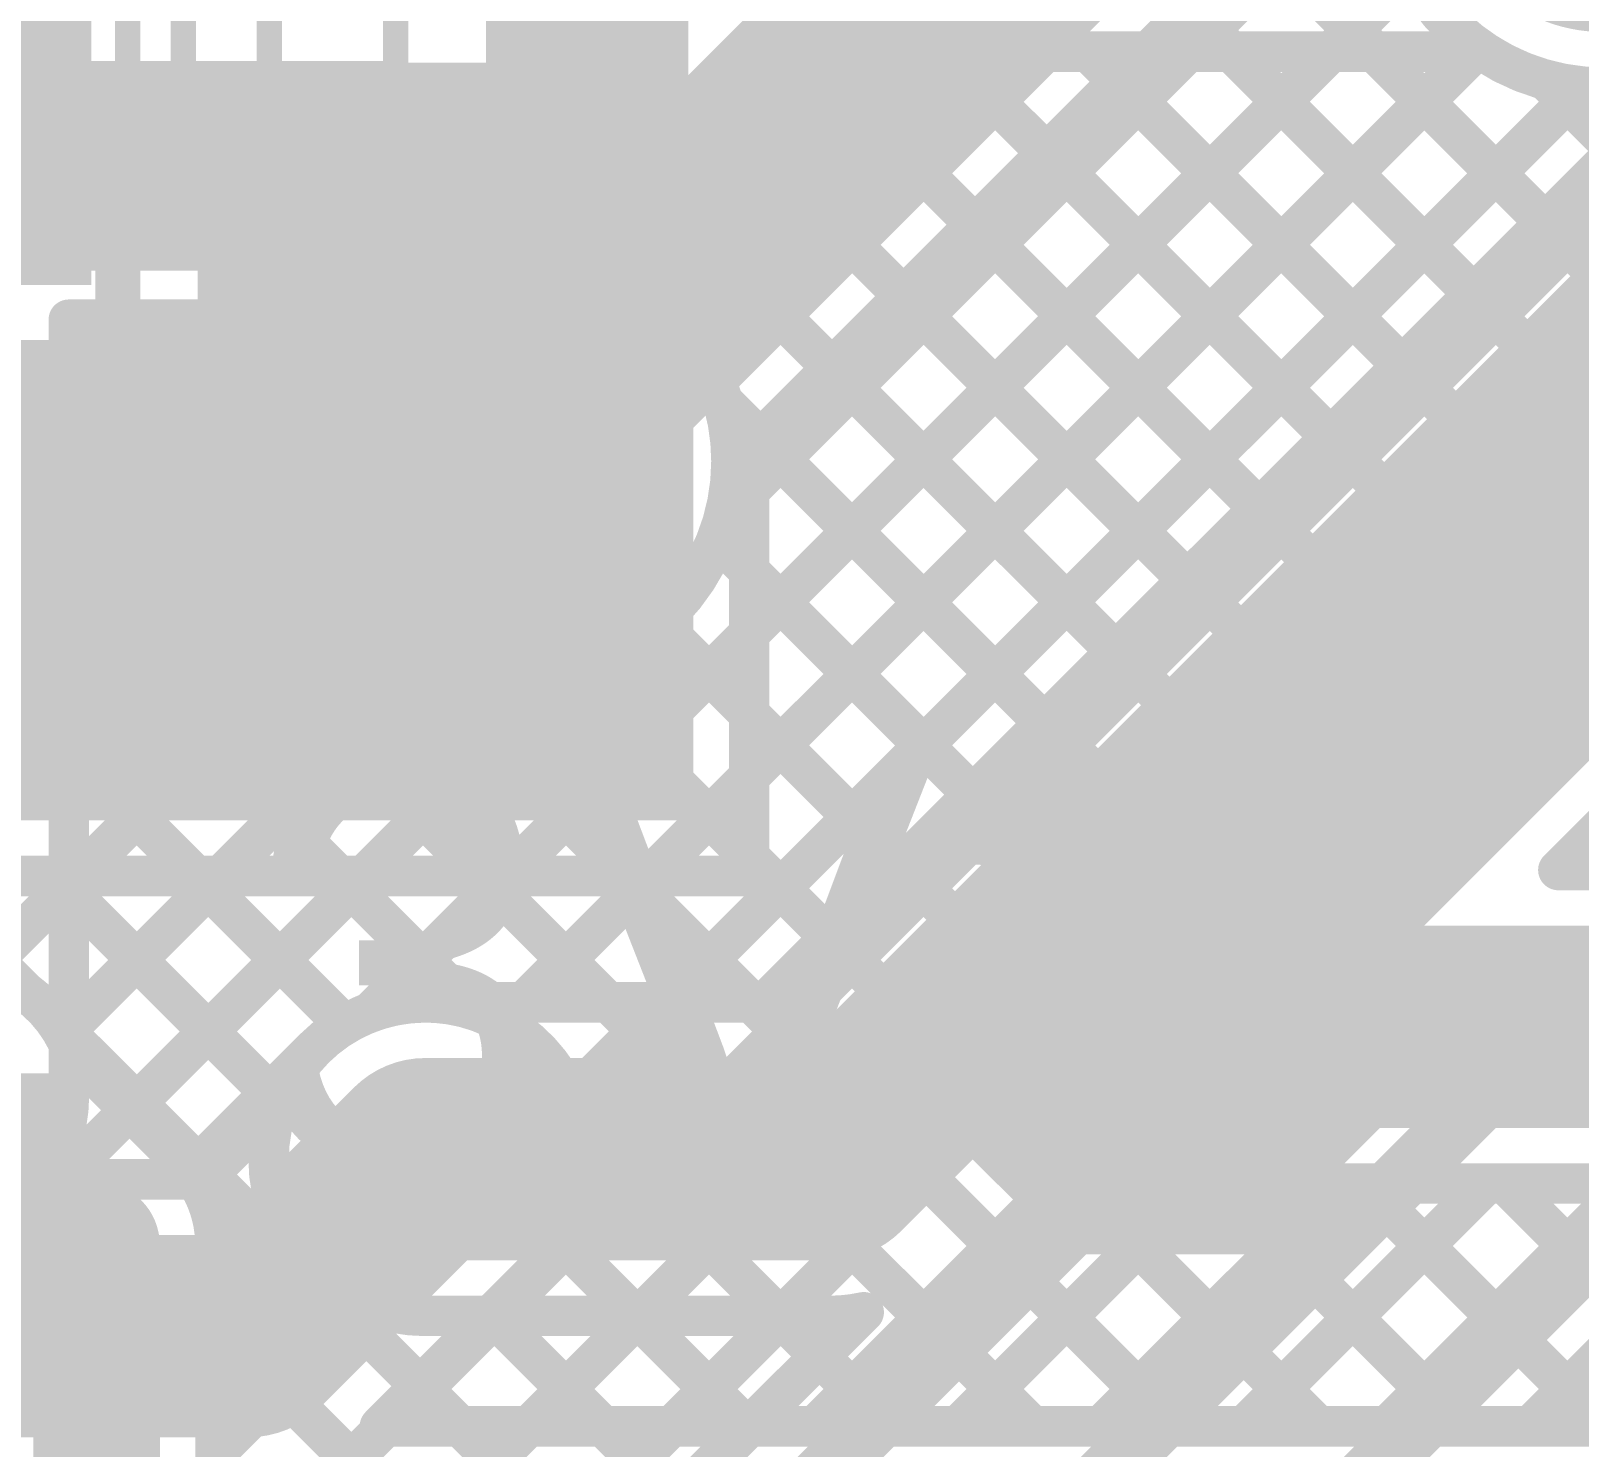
# Model space of a CAD drawing. Header units: millimetres. Extents: x 0 to 214, y 0 to 214.
# Drawn here: x 0.988 to 1.2941, y 0.1601 to 0.4401 of the extents above; entities that cross this region are included whole.
import ezdxf

# ---------------------------------------------------------------- set-up
doc = ezdxf.new("R2010")
doc.units = ezdxf.units.MM
doc.header["$MEASUREMENT"] = 0
for name, color, linetype in [('BottomLayer', 5, 'Continuous'), ('BottomOverlay', 54, 'Continuous'), ('BottomPaste', 16, 'Continuous'), ('BottomSolder', 6, 'Continuous'), ('TopLayer', 1, 'Continuous'), ('TopOverlay', 2, 'Continuous'), ('TopPaste', 8, 'Continuous'), ('TopSolder', 216, 'Continuous'), ('ViaHoleLayer', 16, 'Continuous')]:
    doc.layers.add(name, color=color, linetype=linetype)
doc.styles.add('Arial', font='', dxfattribs={"height": 0.2})
doc.styles.get('Arial').set_extended_font_data('Arial')

# ---------------------------------------------------------------- blocks, each defined once
blk = doc.blocks.new('S______B______34')
at = {"layer": 'TopLayer'}
for points in [[(-0.045, -0.0175), (-0.045, 0.0175), (-0.015, 0.0175), (-0.015, -0.0175)], [(0.015, -0.0175), (0.015, 0.0175), (0.045, 0.0175), (0.045, -0.0175)]]:
    blk.add_hatch(color=1, dxfattribs=at).paths.add_polyline_path(points)
at = {"layer": 'TopPaste'}
for points in [[(-0.045, -0.0175), (-0.045, 0.0175), (-0.015, 0.0175), (-0.015, -0.0175)], [(0.015, -0.0175), (0.015, 0.0175), (0.045, 0.0175), (0.045, -0.0175)]]:
    blk.add_hatch(color=8, dxfattribs=at).paths.add_polyline_path(points)
at = {"layer": 'TopSolder'}
for points in [[(-0.049, -0.0215), (-0.049, 0.0215), (-0.011, 0.0215), (-0.011, -0.0215)], [(0.011, -0.0215), (0.011, 0.0215), (0.049, 0.0215), (0.049, -0.0215)]]:
    blk.add_hatch(color=216, dxfattribs=at).paths.add_polyline_path(points)
at = {"layer": 'TopOverlay', "const_width": 0.005}
for points in [[(-0.05, 0.022), (0.05, 0.022)], [(-0.05, 0.022), (-0.05, -0.022)], [(0.05, 0.022), (0.05, -0.022)], [(-0.05, -0.022), (0.05, -0.022)]]:
    blk.add_lwpolyline(points, dxfattribs=at)
at = {"layer": 'TopOverlay', "const_width": 0.0025}
for points in [[(-0.05125, 0.022, 1), (-0.04875, 0.022, 1)], [(-0.05125, 0.022, 1), (-0.04875, 0.022, 1)], [(0.04875, 0.022, 1), (0.05125, 0.022, 1)], [(0.04875, 0.022, 1), (0.05125, 0.022, 1)], [(-0.05125, -0.022, 1), (-0.04875, -0.022, 1)], [(-0.05125, -0.022, 1), (-0.04875, -0.022, 1)], [(0.04875, -0.022, 1), (0.05125, -0.022, 1)], [(0.04875, -0.022, 1), (0.05125, -0.022, 1)]]:
    blk.add_lwpolyline(points, format="xyb", close=True, dxfattribs=at)
blk = doc.blocks.new('RES_0603_B_35')
at = {"layer": 'BottomLayer'}
for points in [[(-0.045, -0.0175), (-0.045, 0.0175), (-0.015, 0.0175), (-0.015, -0.0175)], [(0.015, -0.0175), (0.015, 0.0175), (0.045, 0.0175), (0.045, -0.0175)]]:
    blk.add_hatch(color=5, dxfattribs=at).paths.add_polyline_path(points)
at = {"layer": 'BottomPaste'}
for points in [[(-0.045, -0.0175), (-0.045, 0.0175), (-0.015, 0.0175), (-0.015, -0.0175)], [(0.015, -0.0175), (0.015, 0.0175), (0.045, 0.0175), (0.045, -0.0175)]]:
    blk.add_hatch(color=16, dxfattribs=at).paths.add_polyline_path(points)
at = {"layer": 'BottomSolder'}
for points in [[(-0.049, -0.0215), (-0.049, 0.0215), (-0.011, 0.0215), (-0.011, -0.0215)], [(0.011, -0.0215), (0.011, 0.0215), (0.049, 0.0215), (0.049, -0.0215)]]:
    blk.add_hatch(color=6, dxfattribs=at).paths.add_polyline_path(points)
at = {"layer": 'BottomOverlay', "const_width": 0.005}
for points in [[(-0.049, 0.021), (0.049, 0.021)], [(-0.049, 0.021), (-0.049, -0.021)], [(0.049, 0.021), (0.049, -0.021)], [(-0.049, -0.021), (0.049, -0.021)]]:
    blk.add_lwpolyline(points, dxfattribs=at)
at = {"layer": 'BottomOverlay', "const_width": 0.0025}
for points in [[(-0.05025, 0.021, 1), (-0.04775, 0.021, 1)], [(-0.05025, 0.021, 1), (-0.04775, 0.021, 1)], [(0.04775, 0.021, 1), (0.05025, 0.021, 1)], [(0.04775, 0.021, 1), (0.05025, 0.021, 1)], [(-0.05025, -0.021, 1), (-0.04775, -0.021, 1)], [(-0.05025, -0.021, 1), (-0.04775, -0.021, 1)], [(0.04775, -0.021, 1), (0.05025, -0.021, 1)], [(0.04775, -0.021, 1), (0.05025, -0.021, 1)]]:
    blk.add_lwpolyline(points, format="xyb", close=True, dxfattribs=at)
blk = doc.blocks.new('TEST_POINT_257')
at = {"layer": 'TopLayer'}
blk.add_hatch(color=1, dxfattribs=at).paths.add_polyline_path([(0.015, 0.03), (-0.015, 0.03), (-0.03, 0.015), (-0.03, -0.015), (-0.015, -0.03), (0.015, -0.03), (0.03, -0.015), (0.03, 0.015)])
at = {"layer": 'TopPaste'}
blk.add_hatch(color=8, dxfattribs=at).paths.add_polyline_path([(0.015, 0.03), (-0.015, 0.03), (-0.03, 0.015), (-0.03, -0.015), (-0.015, -0.03), (0.015, -0.03), (0.03, -0.015), (0.03, 0.015)])
at = {"layer": 'TopSolder'}
blk.add_hatch(color=216, dxfattribs=at).paths.add_polyline_path([(0.017, 0.034), (-0.017, 0.034), (-0.034, 0.017), (-0.034, -0.017), (-0.017, -0.034), (0.017, -0.034), (0.034, -0.017), (0.034, 0.017)])
at = {"layer": 'TopOverlay', "const_width": 0.00787}
for points in [[(-0.037, 0.017), (-0.017, 0.037)], [(-0.017, 0.037), (0.017, 0.037)], [(-0.017, 0.037), (0.017, 0.037)], [(0.017, 0.037), (0.037, 0.017)], [(-0.037, -0.017), (-0.037, 0.017)], [(0.037, -0.017), (0.037, 0.017)], [(-0.037, -0.017), (-0.017, -0.037)], [(0.017, -0.037), (0.037, -0.017)], [(-0.017, -0.037), (0.017, -0.037)], [(-0.017, -0.037), (0.017, -0.037)]]:
    blk.add_lwpolyline(points, dxfattribs=at)
at = {"layer": 'TopOverlay', "const_width": 0.00394}
for points in [[(-0.01897, 0.037, 1), (-0.01503, 0.037, 1)], [(-0.01897, 0.037, 1), (-0.01503, 0.037, 1)], [(-0.01897, 0.037, 1), (-0.01503, 0.037, 1)], [(0.01503, 0.037, 1), (0.01897, 0.037, 1)], [(0.01503, 0.037, 1), (0.01897, 0.037, 1)], [(0.01503, 0.037, 1), (0.01897, 0.037, 1)], [(-0.03897, 0.017, 1), (-0.03503, 0.017, 1)], [(-0.03897, 0.017, 1), (-0.03503, 0.017, 1)], [(0.03503, 0.017, 1), (0.03897, 0.017, 1)], [(0.03503, 0.017, 1), (0.03897, 0.017, 1)], [(-0.03897, -0.017, 1), (-0.03503, -0.017, 1)], [(-0.03897, -0.017, 1), (-0.03503, -0.017, 1)], [(0.03503, -0.017, 1), (0.03897, -0.017, 1)], [(0.03503, -0.017, 1), (0.03897, -0.017, 1)], [(-0.01897, -0.037, 1), (-0.01503, -0.037, 1)], [(-0.01897, -0.037, 1), (-0.01503, -0.037, 1)], [(-0.01897, -0.037, 1), (-0.01503, -0.037, 1)], [(0.01503, -0.037, 1), (0.01897, -0.037, 1)], [(0.01503, -0.037, 1), (0.01897, -0.037, 1)], [(0.01503, -0.037, 1), (0.01897, -0.037, 1)]]:
    blk.add_lwpolyline(points, format="xyb", close=True, dxfattribs=at)
blk = doc.blocks.new('PMEG045V100EPD_B_263')
at = {"layer": 'BottomLayer'}
for points in [[(-0.0748, 0.18425), (0.0748, 0.18425), (0.0748, -0.01102), (-0.0748, -0.01102)], [(-0.07343, -0.05827), (-0.01043, -0.05827), (-0.01043, -0.11496), (-0.07343, -0.11496)], [(0.01043, -0.05827), (0.07343, -0.05827), (0.07343, -0.11496), (0.01043, -0.11496)]]:
    blk.add_hatch(color=5, dxfattribs=at).paths.add_polyline_path(points)
at = {"layer": 'BottomOverlay'}
for points in [[(-0.084, 0.1879), (0.086, 0.1879), (0.086, 0.2909), (-0.084, 0.2909)], [(-0.085, 0.1459), (-0.076, 0.1459), (-0.076, 0.1889), (-0.085, 0.1889)], [(0.076, 0.1459), (0.085, 0.1459), (0.085, 0.1889), (0.076, 0.1889)]]:
    blk.add_hatch(color=54, dxfattribs=at).paths.add_polyline_path(points)
at = {"layer": 'BottomPaste'}
for points in [[(-0.0748, 0.18425), (0.0748, 0.18425), (0.0748, -0.01102), (-0.0748, -0.01102)], [(-0.07343, -0.05827), (-0.01043, -0.05827), (-0.01043, -0.11496), (-0.07343, -0.11496)], [(0.01043, -0.05827), (0.07343, -0.05827), (0.07343, -0.11496), (0.01043, -0.11496)]]:
    blk.add_hatch(color=16, dxfattribs=at).paths.add_polyline_path(points)
at = {"layer": 'BottomSolder'}
for points in [[(-0.0788, 0.18825), (0.0788, 0.18825), (0.0788, -0.01502), (-0.0788, -0.01502)], [(-0.07743, -0.05427), (-0.00643, -0.05427), (-0.00643, -0.11896), (-0.07743, -0.11896)], [(0.00643, -0.05427), (0.07743, -0.05427), (0.07743, -0.11896), (0.00643, -0.11896)]]:
    blk.add_hatch(color=6, dxfattribs=at).paths.add_polyline_path(points)
at = {"layer": 'BottomOverlay', "const_width": 0.005}
for points in [[(-0.084, -0.08236), (-0.084, 0.291)], [(-0.084, 0.291), (0.086, 0.291)], [(0.086, -0.08178), (0.086, 0.291)], [(0.07944, -0.08178), (0.086, -0.08178)], [(-0.084, -0.08236), (-0.07981, -0.08236)]]:
    blk.add_lwpolyline(points, dxfattribs=at)
at = {"layer": 'BottomOverlay', "const_width": 0.0025}
for points in [[(-0.08525, 0.291, 1), (-0.08275, 0.291, 1)], [(-0.08525, 0.291, 1), (-0.08275, 0.291, 1)], [(0.08475, 0.291, 1), (0.08725, 0.291, 1)], [(0.08475, 0.291, 1), (0.08725, 0.291, 1)], [(0.07819, -0.08178, 1), (0.08069, -0.08178, 1)], [(0.08475, -0.08178, 1), (0.08725, -0.08178, 1)], [(0.08475, -0.08178, 1), (0.08725, -0.08178, 1)], [(-0.08525, -0.08236, 1), (-0.08275, -0.08236, 1)], [(-0.08525, -0.08236, 1), (-0.08275, -0.08236, 1)], [(-0.08106, -0.08236, 1), (-0.07856, -0.08236, 1)]]:
    blk.add_lwpolyline(points, format="xyb", close=True, dxfattribs=at)

msp = doc.modelspace()

# ---------------------------------------------------------------- hatches: boundary and pattern name
at = {"layer": 'BottomLayer'}
h = msp.add_hatch(color=5, dxfattribs=at)
edge = h.paths.add_edge_path()
edge.add_arc((1.29874, 0.4714), 0.0315, 0, 360)
for points in [[(1.021, 0.37), (1.119, 0.37), (1.119, 0.431), (1.021, 0.431)], [(0.66, 0.284), (1.119, 0.284), (1.119, 0.379), (0.66, 0.379)]]:
    msp.add_hatch(color=5, dxfattribs=at).paths.add_polyline_path(points)
h = msp.add_hatch(color=5, dxfattribs=at)
edge = h.paths.add_edge_path()
edge.add_arc((1.084, 0.355), 0.0315, 0, 360)
h = msp.add_hatch(color=5, dxfattribs=at)
edge = h.paths.add_edge_path()
edge.add_arc((1.066, 0.217), 0.01181, 0, 360)
at = {"layer": 'BottomSolder'}
h = msp.add_hatch(color=6, dxfattribs=at)
edge = h.paths.add_edge_path()
edge.add_arc((1.084, 0.355), 0.01975, 0, 360)
h = msp.add_hatch(color=6, dxfattribs=at)
edge = h.paths.add_edge_path()
edge.add_arc((1.066, 0.217), 0.00991, 0, 360)
at = {"layer": 'TopLayer'}
h = msp.add_hatch(color=1, dxfattribs=at)
edge = h.paths.add_edge_path()
edge.add_arc((1.29874, 0.4714), 0.0315, 0, 360)
msp.add_hatch(color=1, dxfattribs=at).paths.add_polyline_path([(0.995, 0.394), (1.118, 0.394), (1.118, 0.4336), (0.995, 0.4336)])
h = msp.add_hatch(color=1, dxfattribs=at)
edge = h.paths.add_edge_path()
edge.add_arc((1.084, 0.355), 0.0315, 0, 360)
h = msp.add_hatch(color=1, dxfattribs=at)
edge = h.paths.add_edge_path()
edge.add_arc((1.066, 0.217), 0.01181, 0, 360)
at = {"layer": 'TopSolder'}
h = msp.add_hatch(color=216, dxfattribs=at)
edge = h.paths.add_edge_path()
edge.add_arc((1.084, 0.355), 0.01975, 0, 360)
h = msp.add_hatch(color=216, dxfattribs=at)
edge = h.paths.add_edge_path()
edge.add_arc((1.066, 0.217), 0.00991, 0, 360)
at = {"layer": 'ViaHoleLayer'}
h = msp.add_hatch(color=16, dxfattribs=at)
edge = h.paths.add_edge_path()
edge.add_arc((1.084, 0.355), 0.01575, 0, 360)
h = msp.add_hatch(color=16, dxfattribs=at)
edge = h.paths.add_edge_path()
edge.add_arc((1.066, 0.217), 0.00591, 0, 360)

# ---------------------------------------------------------------- linework, layer by layer
at = {"layer": 'BottomLayer'}
for points, const_width in [([(1.10117, 0.37917), (1.321, 0.599)], 0.05), ([(1.13, 0.35709), (1.25879, 0.48588)], 0.008), ([(1.13, 0.34918), (1.25646, 0.47564)], 0.008), ([(1.23125, 0.45834), (1.28737, 0.40221)], 0.008), ([(1.13, 0.3209), (1.26099, 0.45189)], 0.008), ([(1.2171, 0.44419), (1.27323, 0.38807)], 0.008), ([(1.13, 0.29261), (1.27414, 0.43675)], 0.008), ([(1.11367, 0.248), (1.29476, 0.42909)], 0.008), ([(1.20296, 0.43005), (1.25909, 0.37393)], 0.008), ([(1.28743, 0.43044), (1.30151, 0.41635)], 0.008), ([(1.13316, 0.248), (1.31223, 0.42707)], 0.008), ([(1.146, 0.217), (1.33417, 0.40517)], 0.04), ([(1.18882, 0.41591), (1.24494, 0.35979)], 0.008), ([(1.084, 0.36917), (1.094, 0.37917)], 0.05), ([(1.094, 0.37917), (1.10117, 0.37917)], 0.05), ([(1.17468, 0.40177), (1.2308, 0.34564)], 0.008), ([(1.084, 0.355), (1.084, 0.36917)], 0.05), ([(1.16054, 0.38762), (1.21666, 0.3315)], 0.008), ([(1.084, 0.351), (1.084, 0.352)], 0.05), ([(1.14639, 0.37348), (1.20252, 0.31736)], 0.008), ([(1.13225, 0.35934), (1.18838, 0.30322)], 0.008), ([(1.13, 0.273), (1.13, 0.35709)], 0.008), ([(1.13, 0.33331), (1.17423, 0.28907)], 0.008), ([(0.94214, -0.04783), (1.30014, 0.31017)], 0.012), ([(1.13, 0.30502), (1.16009, 0.27493)], 0.008), ([(1.04454, -0.00142), (1.33714, 0.29117)], 0.012), ([(1.13, 0.27674), (1.14595, 0.26079)], 0.008), ([(0.92227, 0.273), (1.13, 0.273)], 0.008), ([(0.96403, 0.273), (0.9871, 0.24993)], 0.008), ([(0.97828, 0.25403), (0.99725, 0.273)], 0.008), ([(0.99232, 0.273), (1.0371, 0.22822)], 0.008), ([(0.99438, 0.24185), (1.02553, 0.273)], 0.008), ([(1.00753, 0.22671), (1.05382, 0.273)], 0.008), ([(1.0206, 0.273), (1.05003, 0.24357)], 0.008), ([(1.04889, 0.273), (1.07389, 0.248)], 0.008), ([(1.05514, 0.24603), (1.0821, 0.273)], 0.008), ([(1.07717, 0.273), (1.10217, 0.248)], 0.008), ([(1.08539, 0.248), (1.11039, 0.273)], 0.008), ([(1.10546, 0.273), (1.13046, 0.248)], 0.008), ([(1.14214, 0.04417), (1.37014, 0.27217)], 0.012), ([(1.066, 0.248), (1.13316, 0.248)], 0.008), ([(0.99293, 0.2441), (1.08908, 0.14796)], 0.008), ([(0.99617, 0.23807), (1.0176, 0.21663)], 0.008), ([(0.972, 0.229), (1.001, 0.2)], 0.025), ([(1.066, 0.217), (1.146, 0.217)], 0.04), ([(0.972, 0.229), (0.99381, 0.229)], 0.01), ([(1.02117, 0.21206), (1.03697, 0.22786)], 0.008), ([(1.001, 0.132), (1.001, 0.2)], 0.025), ([(1.0245, 0.18711), (1.03906, 0.20167)], 0.008), ([(1.0245, 0.14796), (1.0245, 0.2)], 0.008), ([(1.0245, 0.15883), (1.05406, 0.18839)], 0.008), ([(1.04191, 0.14796), (1.07996, 0.186)], 0.008), ([(1.066, 0.186), (1.146, 0.186)], 0.008), ([(1.0702, 0.14796), (1.10824, 0.186)], 0.008), ([(1.07932, 0.186), (1.11562, 0.1497)], 0.008), ([(1.09848, 0.14796), (1.13652, 0.186)], 0.008), ([(1.1076, 0.186), (1.12976, 0.16384)], 0.008), ([(1.11388, 0.14796), (1.15265, 0.18672)], 0.008), ([(1.13589, 0.186), (1.14391, 0.17798)], 0.008), ([(1.0245, 0.18425), (1.06079, 0.14796)], 0.008)]:
    msp.add_lwpolyline(points, dxfattribs=dict(at, const_width=const_width))
at = {"layer": 'BottomLayer', "const_width": 0.008}
for points in [[(1.32225, 0.436, -0.723267), (1.25879, 0.48588)], [(0.96293, 0.20483, -1.552602), (0.99617, 0.23807)], [(1.066, 0.186, -1), (1.066, 0.248)], [(1.0176, 0.21663, -0.199188), (1.0245, 0.2)], [(1.01762, 0.21662, -0.198912), (1.0245, 0.2)], [(1.15265, 0.18672, -0.054084), (1.146, 0.186)], [(1.15265, 0.18672, -0.054084), (1.146, 0.186)]]:
    msp.add_lwpolyline(points, format="xyb", dxfattribs=at)
at = {"layer": 'BottomLayer'}
for points, const_width in [([(1.27214, 0.43675, 1), (1.27614, 0.43675, 1)], 0.004), ([(1.20096, 0.43005, 1), (1.20496, 0.43005, 1)], 0.004), ([(1.28543, 0.43044, 1), (1.28943, 0.43044, 1)], 0.004), ([(1.29276, 0.42909, 1), (1.29676, 0.42909, 1)], 0.004), ([(1.18682, 0.41591, 1), (1.19082, 0.41591, 1)], 0.004), ([(1.0815, 0.37917, 1), (1.1065, 0.37917, 1)], 0.025), ([(1.0815, 0.37917, 1), (1.1065, 0.37917, 1)], 0.025), ([(1.08867, 0.37917, 1), (1.11367, 0.37917, 1)], 0.025), ([(1.08867, 0.37917, 1), (1.11367, 0.37917, 1)], 0.025), ([(1.17268, 0.40177, 1), (1.17668, 0.40177, 1)], 0.004), ([(1.28537, 0.40221, 1), (1.28937, 0.40221, 1)], 0.004), ([(1.0715, 0.36917, 1), (1.0965, 0.36917, 1)], 0.025), ([(1.0715, 0.36917, 1), (1.0965, 0.36917, 1)], 0.025), ([(1.27123, 0.38807, 1), (1.27523, 0.38807, 1)], 0.004), ([(1.15854, 0.38762, 1), (1.16254, 0.38762, 1)], 0.004), ([(1.0715, 0.355, 1), (1.0965, 0.355, 1)], 0.025), ([(1.0715, 0.352, 1), (1.0965, 0.352, 1)], 0.025), ([(1.14439, 0.37348, 1), (1.14839, 0.37348, 1)], 0.004), ([(1.25709, 0.37393, 1), (1.26109, 0.37393, 1)], 0.004), ([(1.0715, 0.351, 1), (1.0965, 0.351, 1)], 0.025), ([(1.13025, 0.35934, 1), (1.13425, 0.35934, 1)], 0.004), ([(1.24294, 0.35979, 1), (1.24694, 0.35979, 1)], 0.004), ([(1.128, 0.35709, 1), (1.132, 0.35709, 1)], 0.004), ([(1.128, 0.35709, 1), (1.132, 0.35709, 1)], 0.004), ([(1.128, 0.34918, 1), (1.132, 0.34918, 1)], 0.004), ([(1.2288, 0.34564, 1), (1.2328, 0.34564, 1)], 0.004), ([(1.128, 0.33331, 1), (1.132, 0.33331, 1)], 0.004), ([(1.21466, 0.3315, 1), (1.21866, 0.3315, 1)], 0.004), ([(1.128, 0.3209, 1), (1.132, 0.3209, 1)], 0.004), ([(1.20052, 0.31736, 1), (1.20452, 0.31736, 1)], 0.004), ([(1.128, 0.30502, 1), (1.132, 0.30502, 1)], 0.004), ([(1.18638, 0.30322, 1), (1.19038, 0.30322, 1)], 0.004), ([(1.128, 0.29261, 1), (1.132, 0.29261, 1)], 0.004), ([(1.17223, 0.28907, 1), (1.17623, 0.28907, 1)], 0.004), ([(1.128, 0.27674, 1), (1.132, 0.27674, 1)], 0.004), ([(1.15809, 0.27493, 1), (1.16209, 0.27493, 1)], 0.004), ([(0.99032, 0.273, 1), (0.99432, 0.273, 1)], 0.004), ([(0.99525, 0.273, 1), (0.99925, 0.273, 1)], 0.004), ([(1.0186, 0.273, 1), (1.0226, 0.273, 1)], 0.004), ([(1.02353, 0.273, 1), (1.02753, 0.273, 1)], 0.004), ([(1.04689, 0.273, 1), (1.05089, 0.273, 1)], 0.004), ([(1.05182, 0.273, 1), (1.05582, 0.273, 1)], 0.004), ([(1.07517, 0.273, 1), (1.07917, 0.273, 1)], 0.004), ([(1.0801, 0.273, 1), (1.0841, 0.273, 1)], 0.004), ([(1.10346, 0.273, 1), (1.10746, 0.273, 1)], 0.004), ([(1.10839, 0.273, 1), (1.11239, 0.273, 1)], 0.004), ([(1.128, 0.273, 1), (1.132, 0.273, 1)], 0.004), ([(1.128, 0.273, 1), (1.132, 0.273, 1)], 0.004), ([(1.14395, 0.26079, 1), (1.14795, 0.26079, 1)], 0.004), ([(0.9851, 0.24993, 1), (0.9891, 0.24993, 1)], 0.004), ([(1.064, 0.248, 1), (1.068, 0.248, 1)], 0.004), ([(1.064, 0.248, 1), (1.068, 0.248, 1)], 0.004), ([(1.07189, 0.248, 1), (1.07589, 0.248, 1)], 0.004), ([(1.08339, 0.248, 1), (1.08739, 0.248, 1)], 0.004), ([(1.10017, 0.248, 1), (1.10417, 0.248, 1)], 0.004), ([(1.11167, 0.248, 1), (1.11567, 0.248, 1)], 0.004), ([(1.12846, 0.248, 1), (1.13246, 0.248, 1)], 0.004), ([(1.13116, 0.248, 1), (1.13516, 0.248, 1)], 0.004), ([(1.13116, 0.248, 1), (1.13516, 0.248, 1)], 0.004), ([(0.99093, 0.2441, 1), (0.99493, 0.2441, 1)], 0.004), ([(1.05314, 0.24603, 1), (1.05714, 0.24603, 1)], 0.004), ([(0.99238, 0.24185, 1), (0.99638, 0.24185, 1)], 0.004), ([(1.04803, 0.24357, 1), (1.05203, 0.24357, 1)], 0.004), ([(0.99417, 0.23807, 1), (0.99817, 0.23807, 1)], 0.004), ([(0.99417, 0.23807, 1), (0.99817, 0.23807, 1)], 0.004), ([(1.056, 0.217, 1), (1.076, 0.217, 1)], 0.02), ([(1.136, 0.217, 1), (1.156, 0.217, 1)], 0.02), ([(1.136, 0.217, 1), (1.156, 0.217, 1)], 0.02), ([(0.99131, 0.229, 1), (0.99631, 0.229, 1)], 0.005), ([(1.00553, 0.22671, 1), (1.00953, 0.22671, 1)], 0.004), ([(1.03497, 0.22786, 1), (1.03897, 0.22786, 1)], 0.004), ([(1.0351, 0.22822, 1), (1.0391, 0.22822, 1)], 0.004), ([(1.0156, 0.21663, 1), (1.0196, 0.21663, 1)], 0.004), ([(1.0156, 0.21663, 1), (1.0196, 0.21663, 1)], 0.004), ([(1.01562, 0.21662, 1), (1.01962, 0.21662, 1)], 0.004), ([(1.01917, 0.21206, 1), (1.02317, 0.21206, 1)], 0.004), ([(0.99475, 0.2, 1), (1.00725, 0.2, 1)], 0.0125), ([(0.99475, 0.2, 1), (1.00725, 0.2, 1)], 0.0125), ([(1.03706, 0.20167, 1), (1.04106, 0.20167, 1)], 0.004), ([(1.0225, 0.2, 1), (1.0265, 0.2, 1)], 0.004), ([(1.0225, 0.2, 1), (1.0265, 0.2, 1)], 0.004), ([(1.0225, 0.2, 1), (1.0265, 0.2, 1)], 0.004), ([(1.0225, 0.18711, 1), (1.0265, 0.18711, 1)], 0.004), ([(1.05206, 0.18839, 1), (1.05606, 0.18839, 1)], 0.004), ([(1.064, 0.186, 1), (1.068, 0.186, 1)], 0.004), ([(1.064, 0.186, 1), (1.068, 0.186, 1)], 0.004), ([(1.07732, 0.186, 1), (1.08132, 0.186, 1)], 0.004), ([(1.07796, 0.186, 1), (1.08196, 0.186, 1)], 0.004), ([(1.1056, 0.186, 1), (1.1096, 0.186, 1)], 0.004), ([(1.10624, 0.186, 1), (1.11024, 0.186, 1)], 0.004), ([(1.13389, 0.186, 1), (1.13789, 0.186, 1)], 0.004), ([(1.13452, 0.186, 1), (1.13852, 0.186, 1)], 0.004), ([(1.144, 0.186, 1), (1.148, 0.186, 1)], 0.004), ([(1.144, 0.186, 1), (1.148, 0.186, 1)], 0.004), ([(1.144, 0.186, 1), (1.148, 0.186, 1)], 0.004), ([(1.15065, 0.18672, 1), (1.15465, 0.18672, 1)], 0.004), ([(1.15065, 0.18672, 1), (1.15465, 0.18672, 1)], 0.004), ([(1.15065, 0.18672, 1), (1.15465, 0.18672, 1)], 0.004), ([(1.0225, 0.18425, 1), (1.0265, 0.18425, 1)], 0.004), ([(1.14191, 0.17798, 1), (1.14591, 0.17798, 1)], 0.004), ([(1.12776, 0.16384, 1), (1.13176, 0.16384, 1)], 0.004), ([(1.0225, 0.15883, 1), (1.0265, 0.15883, 1)], 0.004)]:
    msp.add_lwpolyline(points, format="xyb", close=True, dxfattribs=dict(at, const_width=const_width))
at = {"layer": 'TopLayer'}
for points, const_width in [([(1.098, 0.414), (1.098, 0.472)], 0.04), ([(1.05813, 0.16417), (1.3715, 0.47754)], 0.008), ([(1.21514, 0.24317), (1.402, 0.43003)], 0.04), ([(1.20641, 0.28417), (1.371, 0.44876)], 0.008), ([(1.2123, 0.28417), (1.371, 0.44287)], 0.008), ([(1.05514, 0.24603), (1.2451, 0.436)], 0.008), ([(1.08133, 0.24394), (1.27339, 0.436)], 0.008), ([(1.12342, 0.37088), (1.18853, 0.436)], 0.008), ([(1.12513, 0.34431), (1.21682, 0.436)], 0.008), ([(1.129, 0.43304), (1.13197, 0.436)], 0.008), ([(1.129, 0.414), (1.129, 0.436)], 0.008), ([(1.129, 0.414), (1.129, 0.436)], 0.008), ([(1.129, 0.436), (1.27523, 0.436)], 0.008), ([(1.129, 0.40475), (1.16025, 0.436)], 0.008), ([(1.14045, 0.436), (1.25229, 0.32416)], 0.008), ([(1.16873, 0.436), (1.26643, 0.3383)], 0.008), ([(1.19701, 0.436), (1.28057, 0.35244)], 0.008), ([(1.2253, 0.436), (1.29471, 0.36659)], 0.008), ([(1.25358, 0.436), (1.30886, 0.38073)], 0.008), ([(1.0565, 0.4138), (1.0978, 0.4138)], 0.04), ([(1.0978, 0.4138), (1.098, 0.414)], 0.04), ([(1.09461, 0.22894), (1.29476, 0.42909)], 0.008), ([(1.28743, 0.43044), (1.323, 0.39487)], 0.008), ([(1.129, 0.41916), (1.23814, 0.31002)], 0.008), ([(1.129, 0.383), (1.129, 0.414)], 0.008), ([(1.28998, 0.27417), (1.4239, 0.40809)], 0.008), ([(1.129, 0.39088), (1.224, 0.29587)], 0.008), ([(0.9955, 0.32782), (1.05068, 0.383)], 0.008), ([(0.9955, 0.3561), (1.0224, 0.383)], 0.008), ([(0.9955, 0.383), (1.05203, 0.383)], 0.008), ([(0.9955, 0.229), (0.9955, 0.383)], 0.008), ([(0.9955, 0.38296), (1.21428, 0.16417)], 0.008), ([(1.02374, 0.383), (1.04252, 0.36422)], 0.008), ([(1.11597, 0.383), (1.129, 0.383)], 0.008), ([(1.084, 0.355), (1.08649, 0.35749)], 0.05), ([(1.12484, 0.36675), (1.20742, 0.28417)], 0.008), ([(0.9955, 0.35467), (1.186, 0.16417)], 0.008), ([(0.9955, 0.29953), (1.04238, 0.34642)], 0.008), ([(1.12364, 0.33967), (1.18689, 0.27642)], 0.008), ([(0.9955, 0.27125), (1.05167, 0.32742)], 0.008), ([(0.9955, 0.32639), (1.07532, 0.24657)], 0.008), ([(1.112, 0.32303), (1.17414, 0.26088)], 0.008), ([(0.9955, 0.24297), (1.06812, 0.31558)], 0.008), ([(0.99382, 0.213), (1.09469, 0.31387)], 0.008), ([(1.09322, 0.31352), (1.17414, 0.2326)], 0.008), ([(0.9955, 0.2981), (1.05003, 0.24357)], 0.008), ([(1.17414, 0.26367), (1.19464, 0.28417)], 0.008), ([(1.19464, 0.28417), (1.2123, 0.28417)], 0.008), ([(1.29613, 0.28032), (1.30227, 0.27417)], 0.008), ([(1.28998, 0.27417), (1.92633, 0.27417)], 0.008), ([(0.9955, 0.26982), (1.03524, 0.23008)], 0.008), ([(1.17414, 0.22267), (1.17414, 0.26367)], 0.008), ([(1.21514, 0.24317), (1.93917, 0.24317)], 0.04), ([(1.21514, 0.24317), (1.21514, 0.24317)], 0.04), ([(1.08641, 0.16417), (1.17414, 0.2519)], 0.008), ([(0.9955, 0.24153), (1.0211, 0.21594)], 0.008), ([(1.01816, 0.213), (1.04408, 0.23892)], 0.008), ([(1.031, 0.182), (1.066, 0.217)], 0.04), ([(1.09557, 0.22632), (1.15771, 0.16417)], 0.008), ([(1.1147, 0.16417), (1.17414, 0.22362)], 0.008), ([(1.17414, 0.22267), (1.19464, 0.20217)], 0.008), ([(0.99203, 0.21672), (0.99575, 0.213)], 0.008), ([(0.98921, 0.213), (1.01816, 0.213)], 0.008), ([(1.19955, 0.16417), (1.24755, 0.21217)], 0.008), ([(1.22783, 0.16417), (1.27583, 0.21217)], 0.008), ([(1.23564, 0.20217), (1.24564, 0.21217)], 0.008), ([(1.24564, 0.21217), (1.93917, 0.21217)], 0.008), ([(1.25114, 0.21217), (1.29914, 0.16417)], 0.008), ([(1.25612, 0.16417), (1.30412, 0.21217)], 0.008), ([(1.27942, 0.21217), (1.32742, 0.16417)], 0.008), ([(1.2844, 0.16417), (1.3324, 0.21217)], 0.008), ([(1.14298, 0.16417), (1.18781, 0.209)], 0.008), ([(1.17126, 0.16417), (1.20926, 0.20217)], 0.008), ([(1.19464, 0.20217), (1.23564, 0.20217)], 0.008), ([(1.20457, 0.20217), (1.24257, 0.16417)], 0.008), ([(1.23285, 0.20217), (1.27085, 0.16417)], 0.008), ([(0.936, 0.182), (1.031, 0.182)], 0.04), ([(1.09257, 0.20103), (1.12943, 0.16417)], 0.008), ([(1.05701, 0.16417), (1.08792, 0.19508)], 0.008), ([(1.07908, 0.18624), (1.10115, 0.16417)], 0.008), ([(1.06494, 0.1721), (1.07286, 0.16417)], 0.008), ([(1.05701, 0.16417), (1.97189, 0.16417)], 0.008)]:
    msp.add_lwpolyline(points, dxfattribs=dict(at, const_width=const_width))
at = {"layer": 'TopLayer', "const_width": 0.008}
for points in [[(1.34124, 0.4714, -0.598439), (1.27523, 0.436)], [(1.1265, 0.355, -1.444383), (1.05203, 0.383)], [(1.11597, 0.383, -0.181798), (1.1265, 0.355)], [(1.04408, 0.23892, -0.668179), (1.097, 0.217)], [(0.9955, 0.229, -0.18945), (0.98921, 0.213)], [(1.097, 0.217, -0.198912), (1.08792, 0.19508)]]:
    msp.add_lwpolyline(points, format="xyb", dxfattribs=at)
at = {"layer": 'TopLayer'}
for points, const_width in [([(1.127, 0.436, 1), (1.131, 0.436, 1)], 0.004), ([(1.127, 0.436, 1), (1.131, 0.436, 1)], 0.004), ([(1.127, 0.436, 1), (1.131, 0.436, 1)], 0.004), ([(1.12997, 0.436, 1), (1.13396, 0.436, 1)], 0.004), ([(1.13845, 0.436, 1), (1.14245, 0.436, 1)], 0.004), ([(1.15825, 0.436, 1), (1.16225, 0.436, 1)], 0.004), ([(1.16673, 0.436, 1), (1.17073, 0.436, 1)], 0.004), ([(1.18653, 0.436, 1), (1.19053, 0.436, 1)], 0.004), ([(1.19501, 0.436, 1), (1.19901, 0.436, 1)], 0.004), ([(1.21482, 0.436, 1), (1.21882, 0.436, 1)], 0.004), ([(1.2233, 0.436, 1), (1.2273, 0.436, 1)], 0.004), ([(1.2431, 0.436, 1), (1.2471, 0.436, 1)], 0.004), ([(1.25158, 0.436, 1), (1.25558, 0.436, 1)], 0.004), ([(1.27139, 0.436, 1), (1.27539, 0.436, 1)], 0.004), ([(1.27323, 0.436, 1), (1.27723, 0.436, 1)], 0.004), ([(1.27323, 0.436, 1), (1.27723, 0.436, 1)], 0.004), ([(1.127, 0.43304, 1), (1.131, 0.43304, 1)], 0.004), ([(1.0465, 0.4138, 1), (1.0665, 0.4138, 1)], 0.02), ([(1.0878, 0.4138, 1), (1.1078, 0.4138, 1)], 0.02), ([(1.0878, 0.4138, 1), (1.1078, 0.4138, 1)], 0.02), ([(1.088, 0.414, 1), (1.108, 0.414, 1)], 0.02), ([(1.088, 0.414, 1), (1.108, 0.414, 1)], 0.02), ([(1.28543, 0.43044, 1), (1.28943, 0.43044, 1)], 0.004), ([(1.29276, 0.42909, 1), (1.29676, 0.42909, 1)], 0.004), ([(1.127, 0.41916, 1), (1.131, 0.41916, 1)], 0.004), ([(1.127, 0.414, 1), (1.131, 0.414, 1)], 0.004), ([(1.127, 0.414, 1), (1.131, 0.414, 1)], 0.004), ([(1.127, 0.414, 1), (1.131, 0.414, 1)], 0.004), ([(1.127, 0.40475, 1), (1.131, 0.40475, 1)], 0.004), ([(1.127, 0.39088, 1), (1.131, 0.39088, 1)], 0.004), ([(0.9935, 0.383, 1), (0.9975, 0.383, 1)], 0.004), ([(0.9935, 0.383, 1), (0.9975, 0.383, 1)], 0.004), ([(0.9935, 0.38296, 1), (0.9975, 0.38296, 1)], 0.004), ([(1.0204, 0.383, 1), (1.0244, 0.383, 1)], 0.004), ([(1.02174, 0.383, 1), (1.02574, 0.383, 1)], 0.004), ([(1.04868, 0.383, 1), (1.05268, 0.383, 1)], 0.004), ([(1.05003, 0.383, 1), (1.05403, 0.383, 1)], 0.004), ([(1.05003, 0.383, 1), (1.05403, 0.383, 1)], 0.004), ([(1.11397, 0.383, 1), (1.11797, 0.383, 1)], 0.004), ([(1.11397, 0.383, 1), (1.11797, 0.383, 1)], 0.004), ([(1.127, 0.383, 1), (1.131, 0.383, 1)], 0.004), ([(1.127, 0.383, 1), (1.131, 0.383, 1)], 0.004), ([(1.0715, 0.355, 1), (1.0965, 0.355, 1)], 0.025), ([(1.07399, 0.35749, 1), (1.09899, 0.35749, 1)], 0.025), ([(1.12142, 0.37088, 1), (1.12542, 0.37088, 1)], 0.004), ([(1.12284, 0.36675, 1), (1.12684, 0.36675, 1)], 0.004), ([(1.29271, 0.36659, 1), (1.29671, 0.36659, 1)], 0.004), ([(1.04052, 0.36422, 1), (1.04452, 0.36422, 1)], 0.004), ([(0.9935, 0.3561, 1), (0.9975, 0.3561, 1)], 0.004), ([(0.9935, 0.35467, 1), (0.9975, 0.35467, 1)], 0.004), ([(1.1245, 0.355, 1), (1.1285, 0.355, 1)], 0.004), ([(1.1245, 0.355, 1), (1.1285, 0.355, 1)], 0.004), ([(1.27857, 0.35244, 1), (1.28257, 0.35244, 1)], 0.004), ([(1.04038, 0.34642, 1), (1.04438, 0.34642, 1)], 0.004), ([(1.12313, 0.34431, 1), (1.12713, 0.34431, 1)], 0.004), ([(1.12164, 0.33967, 1), (1.12564, 0.33967, 1)], 0.004), ([(1.26443, 0.3383, 1), (1.26843, 0.3383, 1)], 0.004), ([(0.9935, 0.32782, 1), (0.9975, 0.32782, 1)], 0.004), ([(1.04967, 0.32742, 1), (1.05367, 0.32742, 1)], 0.004), ([(0.9935, 0.32639, 1), (0.9975, 0.32639, 1)], 0.004), ([(1.25029, 0.32416, 1), (1.25429, 0.32416, 1)], 0.004), ([(1.11, 0.32303, 1), (1.114, 0.32303, 1)], 0.004), ([(1.06612, 0.31558, 1), (1.07012, 0.31558, 1)], 0.004), ([(1.09122, 0.31352, 1), (1.09522, 0.31352, 1)], 0.004), ([(1.09269, 0.31387, 1), (1.09669, 0.31387, 1)], 0.004), ([(1.23614, 0.31002, 1), (1.24014, 0.31002, 1)], 0.004), ([(0.9935, 0.29953, 1), (0.9975, 0.29953, 1)], 0.004), ([(0.9935, 0.2981, 1), (0.9975, 0.2981, 1)], 0.004), ([(1.222, 0.29587, 1), (1.226, 0.29587, 1)], 0.004), ([(1.19264, 0.28417, 1), (1.19664, 0.28417, 1)], 0.004), ([(1.19264, 0.28417, 1), (1.19664, 0.28417, 1)], 0.004), ([(1.20441, 0.28417, 1), (1.20841, 0.28417, 1)], 0.004), ([(1.20542, 0.28417, 1), (1.20942, 0.28417, 1)], 0.004), ([(1.2103, 0.28417, 1), (1.2143, 0.28417, 1)], 0.004), ([(1.2103, 0.28417, 1), (1.2143, 0.28417, 1)], 0.004), ([(1.29413, 0.28032, 1), (1.29813, 0.28032, 1)], 0.004), ([(1.18489, 0.27642, 1), (1.18889, 0.27642, 1)], 0.004), ([(1.28798, 0.27417, 1), (1.29198, 0.27417, 1)], 0.004), ([(1.28798, 0.27417, 1), (1.29198, 0.27417, 1)], 0.004), ([(0.9935, 0.27125, 1), (0.9975, 0.27125, 1)], 0.004), ([(0.9935, 0.26982, 1), (0.9975, 0.26982, 1)], 0.004), ([(1.17214, 0.26367, 1), (1.17614, 0.26367, 1)], 0.004), ([(1.17214, 0.26367, 1), (1.17614, 0.26367, 1)], 0.004), ([(1.17214, 0.26088, 1), (1.17614, 0.26088, 1)], 0.004), ([(1.20514, 0.24317, 1), (1.22514, 0.24317, 1)], 0.02), ([(1.20514, 0.24317, 1), (1.22514, 0.24317, 1)], 0.02), ([(1.20514, 0.24317, 1), (1.22514, 0.24317, 1)], 0.02), ([(1.20514, 0.24317, 1), (1.22514, 0.24317, 1)], 0.02), ([(1.17214, 0.2519, 1), (1.17614, 0.2519, 1)], 0.004), ([(1.05314, 0.24603, 1), (1.05714, 0.24603, 1)], 0.004), ([(1.07332, 0.24657, 1), (1.07732, 0.24657, 1)], 0.004), ([(1.07933, 0.24394, 1), (1.08333, 0.24394, 1)], 0.004), ([(0.9935, 0.24297, 1), (0.9975, 0.24297, 1)], 0.004), ([(0.9935, 0.24153, 1), (0.9975, 0.24153, 1)], 0.004), ([(1.04803, 0.24357, 1), (1.05203, 0.24357, 1)], 0.004), ([(1.04208, 0.23892, 1), (1.04608, 0.23892, 1)], 0.004), ([(1.04208, 0.23892, 1), (1.04608, 0.23892, 1)], 0.004), ([(1.056, 0.217, 1), (1.076, 0.217, 1)], 0.02), ([(1.17214, 0.2326, 1), (1.17614, 0.2326, 1)], 0.004), ([(0.9935, 0.229, 1), (0.9975, 0.229, 1)], 0.004), ([(0.9935, 0.229, 1), (0.9975, 0.229, 1)], 0.004), ([(1.03324, 0.23008, 1), (1.03724, 0.23008, 1)], 0.004), ([(1.09261, 0.22894, 1), (1.09661, 0.22894, 1)], 0.004), ([(1.09357, 0.22632, 1), (1.09757, 0.22632, 1)], 0.004), ([(1.17214, 0.22362, 1), (1.17614, 0.22362, 1)], 0.004), ([(1.17214, 0.22267, 1), (1.17614, 0.22267, 1)], 0.004), ([(1.17214, 0.22267, 1), (1.17614, 0.22267, 1)], 0.004), ([(0.99003, 0.21672, 1), (0.99403, 0.21672, 1)], 0.004), ([(1.095, 0.217, 1), (1.099, 0.217, 1)], 0.004), ([(1.095, 0.217, 1), (1.099, 0.217, 1)], 0.004), ([(1.0191, 0.21594, 1), (1.0231, 0.21594, 1)], 0.004), ([(0.98721, 0.213, 1), (0.99121, 0.213, 1)], 0.004), ([(0.98721, 0.213, 1), (0.99121, 0.213, 1)], 0.004), ([(0.99182, 0.213, 1), (0.99582, 0.213, 1)], 0.004), ([(0.99375, 0.213, 1), (0.99775, 0.213, 1)], 0.004), ([(1.01616, 0.213, 1), (1.02016, 0.213, 1)], 0.004), ([(1.01616, 0.213, 1), (1.02016, 0.213, 1)], 0.004), ([(1.24364, 0.21217, 1), (1.24764, 0.21217, 1)], 0.004), ([(1.24364, 0.21217, 1), (1.24764, 0.21217, 1)], 0.004), ([(1.24555, 0.21217, 1), (1.24955, 0.21217, 1)], 0.004), ([(1.24914, 0.21217, 1), (1.25314, 0.21217, 1)], 0.004), ([(1.27383, 0.21217, 1), (1.27783, 0.21217, 1)], 0.004), ([(1.27742, 0.21217, 1), (1.28142, 0.21217, 1)], 0.004), ([(1.18581, 0.209, 1), (1.18981, 0.209, 1)], 0.004), ([(1.19264, 0.20217, 1), (1.19664, 0.20217, 1)], 0.004), ([(1.19264, 0.20217, 1), (1.19664, 0.20217, 1)], 0.004), ([(1.20257, 0.20217, 1), (1.20657, 0.20217, 1)], 0.004), ([(1.20726, 0.20217, 1), (1.21126, 0.20217, 1)], 0.004), ([(1.23085, 0.20217, 1), (1.23485, 0.20217, 1)], 0.004), ([(1.23364, 0.20217, 1), (1.23764, 0.20217, 1)], 0.004), ([(1.23364, 0.20217, 1), (1.23764, 0.20217, 1)], 0.004), ([(1.021, 0.182, 1), (1.041, 0.182, 1)], 0.02), ([(1.021, 0.182, 1), (1.041, 0.182, 1)], 0.02), ([(1.09057, 0.20103, 1), (1.09457, 0.20103, 1)], 0.004), ([(1.08592, 0.19508, 1), (1.08992, 0.19508, 1)], 0.004), ([(1.08592, 0.19508, 1), (1.08992, 0.19508, 1)], 0.004), ([(1.07708, 0.18624, 1), (1.08108, 0.18624, 1)], 0.004), ([(1.06294, 0.1721, 1), (1.06694, 0.1721, 1)], 0.004), ([(1.05501, 0.16417, 1), (1.05901, 0.16417, 1)], 0.004), ([(1.05501, 0.16417, 1), (1.05901, 0.16417, 1)], 0.004), ([(1.05613, 0.16417, 1), (1.06013, 0.16417, 1)], 0.004), ([(1.07086, 0.16417, 1), (1.07486, 0.16417, 1)], 0.004), ([(1.08441, 0.16417, 1), (1.08841, 0.16417, 1)], 0.004), ([(1.09915, 0.16417, 1), (1.10315, 0.16417, 1)], 0.004), ([(1.1127, 0.16417, 1), (1.1167, 0.16417, 1)], 0.004), ([(1.12743, 0.16417, 1), (1.13143, 0.16417, 1)], 0.004), ([(1.14098, 0.16417, 1), (1.14498, 0.16417, 1)], 0.004), ([(1.15571, 0.16417, 1), (1.15971, 0.16417, 1)], 0.004), ([(1.16926, 0.16417, 1), (1.17326, 0.16417, 1)], 0.004), ([(1.184, 0.16417, 1), (1.188, 0.16417, 1)], 0.004), ([(1.19755, 0.16417, 1), (1.20155, 0.16417, 1)], 0.004), ([(1.21228, 0.16417, 1), (1.21628, 0.16417, 1)], 0.004), ([(1.22583, 0.16417, 1), (1.22983, 0.16417, 1)], 0.004), ([(1.24057, 0.16417, 1), (1.24457, 0.16417, 1)], 0.004), ([(1.25412, 0.16417, 1), (1.25812, 0.16417, 1)], 0.004), ([(1.26885, 0.16417, 1), (1.27285, 0.16417, 1)], 0.004), ([(1.2824, 0.16417, 1), (1.2864, 0.16417, 1)], 0.004)]:
    msp.add_lwpolyline(points, format="xyb", close=True, dxfattribs=dict(at, const_width=const_width))

# ---------------------------------------------------------------- block references
for name, p in [('PMEG045V100EPD_B_263', (0.92114, 0.40487)), ('TEST_POINT_257', (1.21514, 0.24317))]:
    msp.add_blockref(name, p)
at = {"rotation": 90}
for name, p in [('S______B______34', (1.01314, 0.44517)), ('RES_0603_B_35', (1.03914, 0.44517))]:
    msp.add_blockref(name, p, dxfattribs=at)

# ---------------------------------------------------------------- texts
at = {"layer": 'TopOverlay', "style": 'Arial'}
msp.add_text('SB9', height=0.05, dxfattribs=at).set_placement((0.94844, 0.35417))
msp.add_text('3V3', height=0.08, rotation=360, dxfattribs=at).set_placement((1.03014, 0.21511))

doc.saveas('drawing.dxf')
